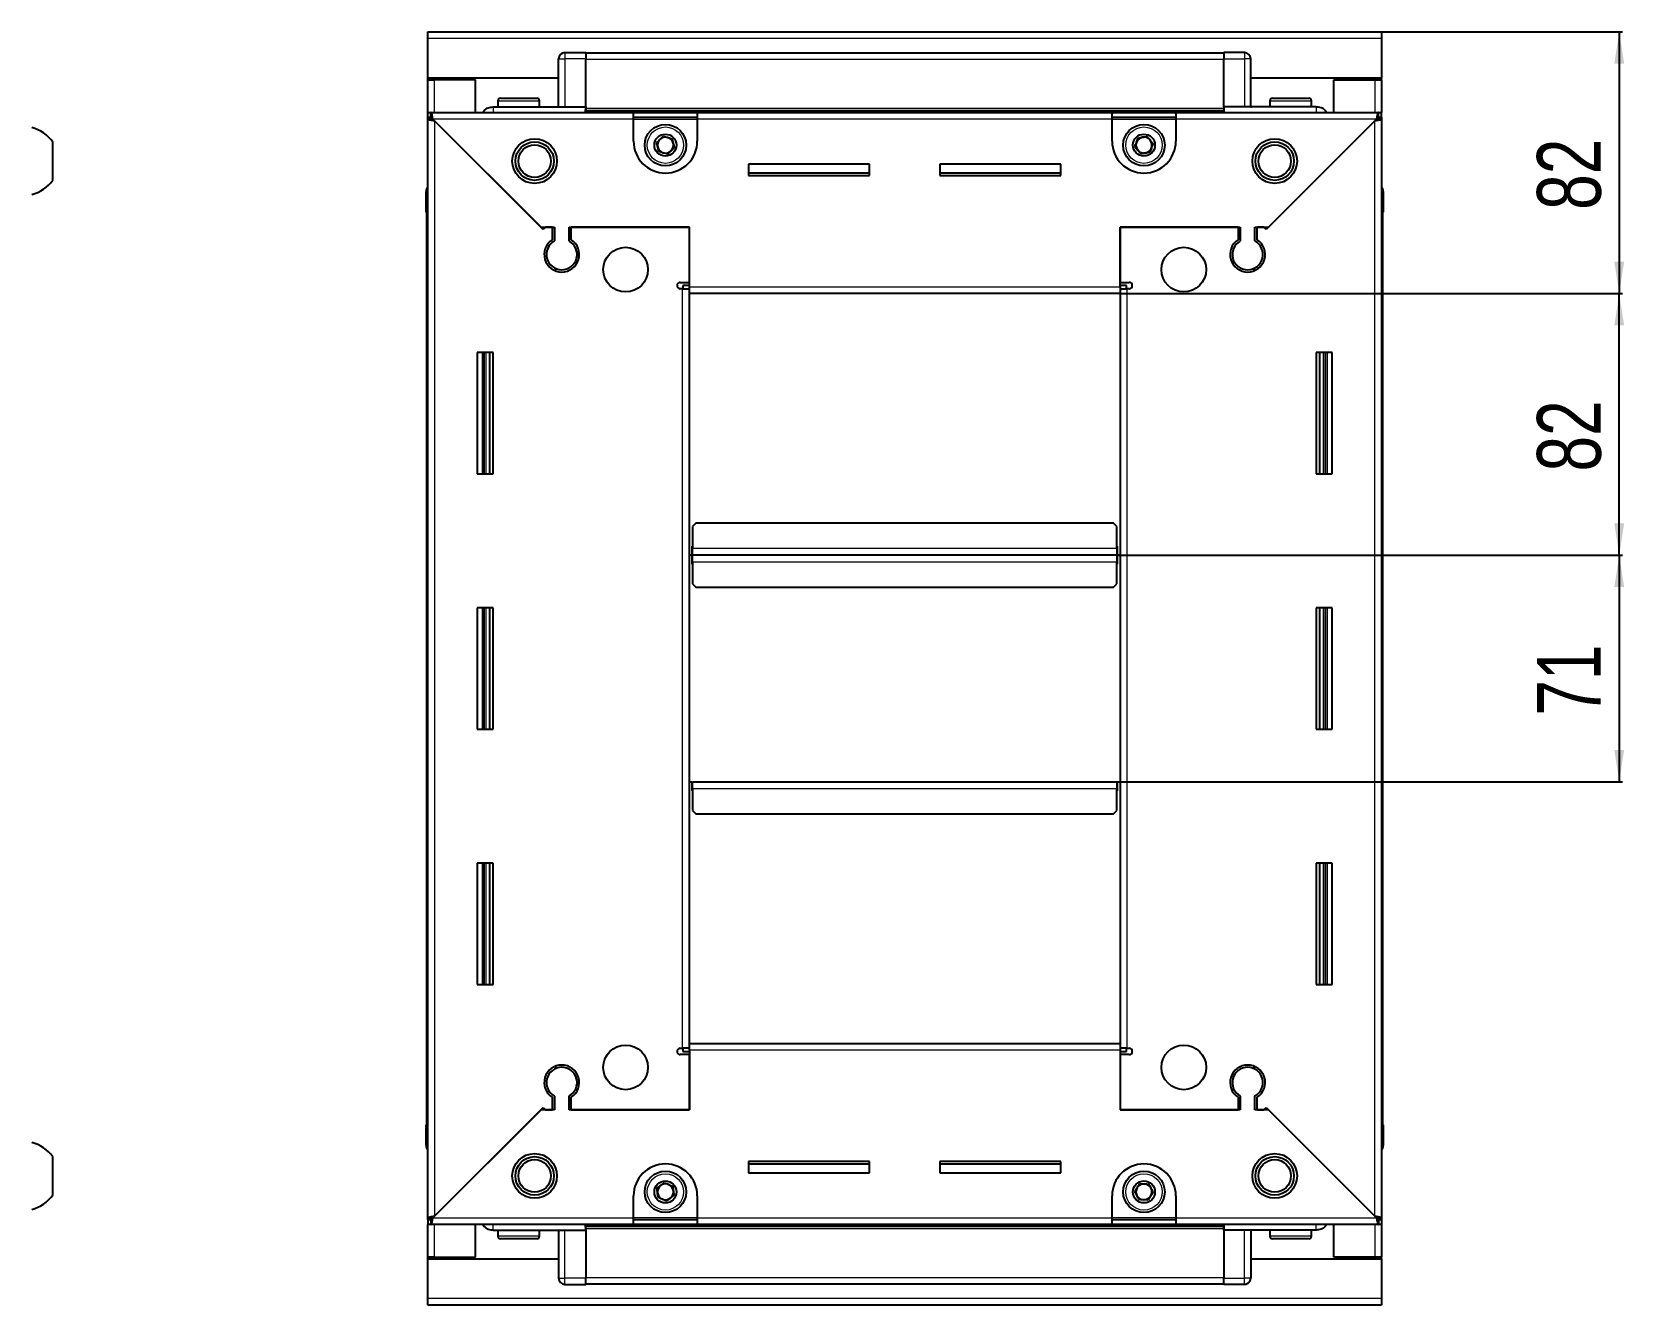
# Model space of a CAD drawing. Header units: millimetres. Extents: x 1004 to 3228, y -720 to 1234.
# Drawn here: x 2728.7 to 3227.9, y 670.2 to 1069.2 of the extents above; entities that cross this region are included whole.
import ezdxf

# ---------------------------------------------------------------- set-up
doc = ezdxf.new("R2010")
doc.units = ezdxf.units.MM
doc.layers.add('FORMAT', color=7, linetype='Continuous')
doc.styles.add('SLDTEXTSTYLE0', font='TXT', dxfattribs={"width": 0.75})
doc.dimstyles.new('SLDDIMSTYLE0', dxfattribs={"dimtxt": 20, "dimasz": 10, "dimexe": 0, "dimexo": 0.0625, "dimgap": 5, "dimtad": 2, "dimdec": 1, "dimrnd": 1e-09, "dimzin": 12, "dimdsep": 46, "dimtxsty": 'SLDTEXTSTYLE0', "dimsah": 1, "dimcen": 0.09, "dimadec": 0, "dimazin": 3, "dimtfac": 1, "dimtofl": 0, "dimtmove": 0, "dimatfit": 3, "dimfxl": 0, "dimfrac": 2, "dimtolj": 1, "dimtzin": 12, "dimarcsym": 0})

# ---------------------------------------------------------------- blocks, each defined once
blk = doc.blocks.new('_D_5')
at = {"layer": 'FORMAT'}
for p, q in [((3151.87, 1069.18), (3227.36, 1069.18)), ((3226.36, 1069.18), (3226.36, 987.18)), ((3069.87, 987.18), (3227.36, 987.18))]:
    blk.add_line(p, q, dxfattribs=at)
for points in [[(3226.36, 1069.18), (3224.82, 1059.18), (3227.9, 1059.18)], [(3226.36, 987.18), (3227.9, 997.18), (3224.82, 997.18)]]:
    blk.add_solid(points, dxfattribs=at)
at = {"layer": 'FORMAT', "insert": (3200.58, 1013.41), "char_height": 20, "attachment_point": 1, "rotation": 90, "style": 'SLDTEXTSTYLE0'}
blk.add_mtext('82', dxfattribs=at)
blk = doc.blocks.new('_D_6')
at = {"layer": 'FORMAT'}
for p, q in [((3069.87, 987.18), (3227.36, 987.18)), ((3226.36, 905.18), (3226.36, 987.18)), ((3068.87, 905.18), (3227.36, 905.18))]:
    blk.add_line(p, q, dxfattribs=at)
for points in [[(3226.36, 987.18), (3224.82, 977.18), (3227.9, 977.18)], [(3226.36, 905.18), (3227.9, 915.18), (3224.82, 915.18)]]:
    blk.add_solid(points, dxfattribs=at)
at = {"layer": 'FORMAT', "insert": (3200.58, 931.41), "char_height": 20, "attachment_point": 1, "rotation": 90, "style": 'SLDTEXTSTYLE0'}
blk.add_mtext('82', dxfattribs=at)
blk = doc.blocks.new('_D_7')
at = {"layer": 'FORMAT'}
for p, q in [((3068.87, 905.18), (3227.36, 905.18)), ((3226.36, 905.18), (3226.36, 834.18)), ((3068.87, 834.18), (3227.36, 834.18))]:
    blk.add_line(p, q, dxfattribs=at)
for points in [[(3226.36, 905.18), (3224.82, 895.18), (3227.9, 895.18)], [(3226.36, 834.18), (3227.9, 844.18), (3224.82, 844.18)]]:
    blk.add_solid(points, dxfattribs=at)
at = {"layer": 'FORMAT', "insert": (3200.58, 854.91), "char_height": 20, "attachment_point": 1, "rotation": 90, "style": 'SLDTEXTSTYLE0'}
blk.add_mtext('71', dxfattribs=at)

msp = doc.modelspace()

# ---------------------------------------------------------------- linework, layer by layer
at = {"color": 7, "linetype": 'Continuous', "lineweight": 25}
for p, q in [((2852.86, 1069.18), (3151.86, 1069.18)), ((2852.86, 1067.08), (2852.86, 1069.18)), ((3151.86, 1069.18), (3151.86, 1067.08)), ((2852.86, 1054.68), (2852.86, 1067.08)), ((3151.86, 1067.08), (3151.86, 1054.68)), ((2893.86, 1045.68), (2893.86, 1060.68)), ((2894.54, 1062.18), (2894.54, 1062.18)), ((2895.86, 1062.68), (2902.36, 1062.68)), ((2895.86, 1062.68), (2902.36, 1062.68)), ((2902.36, 1062.68), (2902.36, 1062.68)), ((2902.36, 1062.68), (2902.36, 1062.68)), ((2902.36, 1062.68), (2902.36, 1060.68)), ((3102.36, 1062.53), (2902.36, 1062.53)), ((2902.36, 1045.68), (2902.36, 1060.68)), ((3102.36, 1062.68), (3102.36, 1062.68)), ((3108.86, 1062.68), (3102.36, 1062.68)), ((3108.86, 1062.68), (3102.36, 1062.68)), ((3102.36, 1062.68), (3102.36, 1060.68)), ((3102.36, 1045.68), (3102.36, 1060.68)), ((3110.86, 1060.68), (3110.86, 1060.68)), ((3110.86, 1045.68), (3110.86, 1060.68)), ((2893.86, 1054.68), (2852.86, 1054.68)), ((2852.86, 1054.18), (2852.86, 1054.68)), ((2852.86, 1043.93), (2852.86, 1054.18)), ((2852.86, 1054.18), (2854.96, 1054.18)), ((2854.36, 1054.18), (2854.36, 1054.68)), ((2867.86, 1054.18), (2854.96, 1054.18)), ((2867.86, 1043.93), (2867.86, 1054.18)), ((3151.86, 1054.68), (3110.86, 1054.68)), ((3136.86, 1054.18), (3149.76, 1054.18)), ((3136.86, 1043.93), (3136.86, 1054.18)), ((3149.76, 1054.18), (3151.86, 1054.18)), ((3150.36, 1054.18), (3150.36, 1054.68)), ((3151.86, 1054.18), (3151.86, 1054.68)), ((3151.86, 1054.18), (3151.86, 1043.93)), ((2875.66, 1048.38), (2887.06, 1048.38)), ((3117.66, 1048.38), (3129.06, 1048.38)), ((2852.86, 1042.43), (2852.86, 1043.93)), ((2852.86, 1043.93), (2853.86, 1043.93)), ((2853.86, 1042.43), (2853.86, 1043.93)), ((2853.86, 1043.93), (2917.36, 1043.93)), ((2873.36, 1045.68), (2902.36, 1045.68)), ((2874.86, 1047.58), (2874.86, 1045.68)), ((2887.86, 1045.68), (2887.86, 1047.58)), ((2902.29, 1043.93), (2902.36, 1045.65)), ((2902.36, 1045.68), (2902.36, 1045.18)), ((2902.36, 1044.53), (3102.36, 1044.53)), ((2917.36, 1041.83), (2917.36, 1043.93)), ((2917.36, 1043.93), (2937.36, 1043.93)), ((2937.36, 1043.93), (2937.36, 1041.83)), ((2937.36, 1043.93), (3067.36, 1043.93)), ((3067.36, 1041.83), (3067.36, 1043.93)), ((3067.36, 1043.93), (3087.36, 1043.93)), ((3087.36, 1043.93), (3150.86, 1043.93)), ((3087.36, 1043.93), (3087.36, 1041.83)), ((3102.36, 1045.68), (3102.36, 1045.18)), ((3131.36, 1045.68), (3102.36, 1045.68)), ((3102.36, 1045.65), (3102.44, 1043.93)), ((3103.86, 1045.62), (3103.86, 1045.68)), ((3116.86, 1047.58), (3116.86, 1045.68)), ((3129.86, 1045.68), (3129.86, 1047.58)), ((3150.86, 1042.43), (3150.86, 1043.93)), ((3150.86, 1043.93), (3151.86, 1043.93)), ((3151.86, 1042.43), (3151.86, 1043.93)), ((2852.86, 1041.93), (2852.86, 1042.43)), ((2852.86, 1042.43), (2853.86, 1042.43)), ((2852.86, 697.43), (2852.86, 1041.93)), ((2854.36, 1041.93), (2852.86, 1041.93)), ((2854.46, 1041.83), (2888.36, 1007.93)), ((2889.06, 1007.23), (2854.96, 1041.33)), ((2917.36, 1042.43), (2937.36, 1042.43)), ((2917.36, 1034.93), (2917.36, 1041.83)), ((2937.36, 1041.83), (2937.36, 1034.93)), ((3067.36, 1042.43), (3087.36, 1042.43)), ((3067.36, 1034.93), (3067.36, 1041.83)), ((3087.36, 1041.83), (3087.36, 1034.93)), ((3149.76, 1041.33), (3115.66, 1007.23)), ((3116.36, 1007.93), (3150.26, 1041.83)), ((3150.36, 1041.93), (3151.86, 1041.93)), ((3150.86, 1042.43), (3151.86, 1042.43)), ((3151.86, 1042.43), (3151.86, 1041.93)), ((3151.86, 1041.93), (3151.86, 697.43)), ((2735.34, 1022.68), (2735.34, 1034.68)), ((2991.36, 1027.68), (2953.36, 1027.68)), ((2953.36, 1027.68), (2953.36, 1024.18)), ((2991.36, 1024.93), (2953.36, 1024.93)), ((2953.36, 1024.18), (2991.36, 1024.18)), ((2991.36, 1024.18), (2991.36, 1027.68)), ((3051.36, 1027.68), (3013.36, 1027.68)), ((3013.36, 1027.68), (3013.36, 1024.18)), ((3051.36, 1024.93), (3013.36, 1024.93)), ((3013.36, 1024.18), (3051.36, 1024.18)), ((3051.36, 1024.18), (3051.36, 1027.68)), ((2852.36, 1019.18), (2852.36, 1012.68)), ((2852.36, 1012.68), (2852.36, 1019.18)), ((3151.86, 1020.51), (3151.86, 1020.51)), ((3152.36, 1019.18), (3152.36, 1012.68)), ((3152.36, 1012.68), (3152.36, 1019.18)), ((2852.36, 1012.68), (2852.36, 1012.68)), ((2852.86, 1012.68), (2852.36, 1012.68)), ((2852.51, 1012.68), (2852.51, 726.68)), ((3151.86, 1012.68), (3152.36, 1012.68)), ((3152.21, 726.68), (3152.21, 1012.68)), ((3152.36, 1012.68), (3152.36, 1012.68)), ((3152.36, 1012.68), (3152.36, 1012.68)), ((2888.36, 1007.93), (2892.56, 1007.93)), ((2889.76, 1007.93), (2889.06, 1007.23)), ((2891.86, 1007.93), (2889.76, 1007.93)), ((2891.86, 1007.93), (2891.86, 1004.04)), ((2892.56, 1007.93), (2892.56, 1003.65)), ((2897.16, 1007.93), (2934.86, 1007.93)), ((2897.16, 1003.65), (2897.16, 1007.93)), ((2897.86, 1004.04), (2897.86, 1007.93)), ((2934.86, 1007.93), (2897.86, 1007.93)), ((2934.86, 990.68), (2934.86, 1007.93)), ((2934.86, 989.28), (2934.86, 1007.93)), ((3069.86, 1007.93), (3069.86, 990.68)), ((3106.86, 1007.93), (3069.86, 1007.93)), ((3069.86, 1007.93), (3107.56, 1007.93)), ((3069.86, 989.28), (3069.86, 1007.93)), ((3106.86, 1007.93), (3106.86, 1004.04)), ((3107.56, 1007.93), (3107.56, 1003.65)), ((3112.16, 1007.93), (3116.36, 1007.93)), ((3112.16, 1003.65), (3112.16, 1007.93)), ((3114.96, 1007.93), (3112.86, 1007.93)), ((3112.86, 1004.04), (3112.86, 1007.93)), ((3115.66, 1007.23), (3114.96, 1007.93)), ((2892.86, 995.07), (2892.86, 994.31)), ((3111.86, 995.07), (3111.86, 994.31)), ((2932.01, 990.68), (2934.86, 990.68)), ((2932.76, 988.68), (2932.01, 988.68)), ((2932.76, 988.68), (2934.86, 988.68)), ((2934.86, 989.68), (2932.86, 989.68)), ((2932.86, 989.68), (2932.86, 988.68)), ((2934.86, 987.18), (2934.86, 989.28)), ((3069.86, 990.68), (3072.71, 990.68)), ((3071.86, 989.68), (3069.86, 989.68)), ((3069.86, 989.28), (3069.86, 987.18)), ((3069.86, 988.68), (3071.96, 988.68)), ((3071.86, 988.68), (3071.86, 989.68)), ((3072.71, 988.68), (3071.96, 988.68)), ((2934.86, 752.18), (2934.86, 987.18)), ((3069.86, 987.18), (2934.86, 987.18)), ((3069.86, 987.18), (3069.86, 752.18)), ((2873.36, 968.68), (2868.36, 968.68)), ((2868.36, 968.68), (2868.36, 930.68)), ((2870.51, 930.68), (2870.51, 968.68)), ((2872.3, 930.68), (2872.3, 968.68)), ((2872.34, 930.68), (2872.34, 968.68)), ((2873.36, 930.68), (2873.36, 968.68)), ((3131.36, 968.68), (3131.36, 930.68)), ((3136.36, 968.68), (3131.36, 968.68)), ((3132.38, 968.68), (3132.38, 930.68)), ((3132.42, 968.68), (3132.42, 930.68)), ((3134.21, 968.68), (3134.21, 930.68)), ((3136.36, 930.68), (3136.36, 968.68)), ((2868.36, 930.68), (2873.36, 930.68)), ((3131.36, 930.68), (3136.36, 930.68)), ((2936.86, 915.18), (2935.86, 914.18)), ((2935.86, 914.18), (2935.86, 907.28)), ((3067.86, 915.18), (2936.86, 915.18)), ((3068.86, 914.18), (3067.86, 915.18)), ((3068.86, 907.28), (3068.86, 914.18)), ((2935.61, 905.18), (2934.86, 905.18)), ((2935.86, 908.03), (2935.61, 908.03)), ((2935.61, 908.03), (2935.61, 905.18)), ((2935.61, 905.18), (2935.61, 902.33)), ((2935.86, 905.18), (2935.86, 907.28)), ((2935.86, 903.08), (2935.86, 905.18)), ((3068.86, 905.18), (2935.86, 905.18)), ((3069.11, 908.03), (3068.86, 908.03)), ((3068.86, 907.28), (3068.86, 905.18)), ((3068.86, 905.18), (3068.86, 903.08)), ((3069.11, 905.18), (3069.11, 908.03)), ((3069.11, 902.33), (3069.11, 905.18)), ((3069.86, 905.18), (3069.11, 905.18)), ((2935.61, 902.33), (2935.86, 902.33)), ((2935.86, 903.08), (2935.86, 896.18)), ((3068.86, 896.18), (3068.86, 903.08)), ((3068.86, 902.33), (3069.11, 902.33)), ((2935.86, 896.18), (2936.86, 895.18)), ((2936.86, 895.18), (3067.86, 895.18)), ((3067.86, 895.18), (3068.86, 896.18)), ((2873.36, 888.68), (2868.36, 888.68)), ((2868.36, 888.68), (2868.36, 850.68)), ((2870.51, 850.68), (2870.51, 888.68)), ((2872.3, 850.68), (2872.3, 888.68)), ((2872.34, 850.68), (2872.34, 888.68)), ((2873.36, 850.68), (2873.36, 888.68)), ((3131.36, 888.68), (3131.36, 850.68)), ((3136.36, 888.68), (3131.36, 888.68)), ((3132.38, 888.68), (3132.38, 850.68)), ((3132.42, 888.68), (3132.42, 850.68)), ((3134.21, 888.68), (3134.21, 850.68)), ((3136.36, 850.68), (3136.36, 888.68)), ((2868.36, 850.68), (2873.36, 850.68)), ((3131.36, 850.68), (3136.36, 850.68)), ((2934.86, 834.18), (2935.61, 834.18)), ((2935.61, 834.18), (2935.61, 831.33)), ((2935.86, 834.18), (3068.86, 834.18)), ((2935.86, 832.08), (2935.86, 834.18)), ((3068.86, 834.18), (3068.86, 832.08)), ((3069.11, 831.33), (3069.11, 834.18)), ((3069.11, 834.18), (3069.86, 834.18)), ((2935.61, 831.33), (2935.86, 831.33)), ((2935.86, 832.08), (2935.86, 825.18)), ((3068.86, 825.18), (3068.86, 832.08)), ((3068.86, 831.33), (3069.11, 831.33)), ((2935.86, 825.18), (2936.86, 824.18)), ((2936.86, 824.18), (3067.86, 824.18)), ((3067.86, 824.18), (3068.86, 825.18)), ((2873.36, 808.68), (2868.36, 808.68)), ((2868.36, 808.68), (2868.36, 770.68)), ((2870.51, 770.68), (2870.51, 808.68)), ((2872.3, 770.68), (2872.3, 808.68)), ((2872.34, 770.68), (2872.34, 808.68)), ((2873.36, 770.68), (2873.36, 808.68)), ((3131.36, 808.68), (3131.36, 770.68)), ((3136.36, 808.68), (3131.36, 808.68)), ((3132.38, 808.68), (3132.38, 770.68)), ((3132.42, 808.68), (3132.42, 770.68)), ((3134.21, 808.68), (3134.21, 770.68)), ((3136.36, 770.68), (3136.36, 808.68)), ((2868.36, 770.68), (2873.36, 770.68)), ((3131.36, 770.68), (3136.36, 770.68)), ((2932.01, 750.68), (2932.76, 750.68)), ((2934.86, 750.68), (2932.76, 750.68)), ((2932.86, 750.68), (2932.86, 749.68)), ((2932.86, 749.68), (2934.86, 749.68)), ((2934.86, 750.08), (2934.86, 752.18)), ((2934.86, 752.18), (3069.86, 752.18)), ((2934.86, 750.08), (2934.86, 731.43)), ((3069.86, 752.18), (3069.86, 750.08)), ((3071.96, 750.68), (3069.86, 750.68)), ((3069.86, 750.08), (3069.86, 731.43)), ((3069.86, 749.68), (3071.86, 749.68)), ((3071.86, 749.68), (3071.86, 750.68)), ((3071.96, 750.68), (3072.71, 750.68)), ((2892.86, 745.06), (2892.86, 744.3)), ((2934.86, 748.68), (2932.01, 748.68)), ((2934.86, 731.43), (2934.86, 748.68)), ((3069.86, 748.68), (3069.86, 731.43)), ((3072.71, 748.68), (3069.86, 748.68)), ((3111.86, 745.06), (3111.86, 744.3)), ((2891.86, 735.32), (2891.86, 731.43)), ((2892.56, 735.72), (2892.56, 731.43)), ((2897.16, 731.43), (2897.16, 735.72)), ((2897.86, 731.43), (2897.86, 735.32)), ((3106.86, 735.32), (3106.86, 731.43)), ((3107.56, 735.72), (3107.56, 731.43)), ((3112.16, 731.43), (3112.16, 735.72)), ((3112.86, 731.43), (3112.86, 735.32)), ((2888.36, 731.43), (2854.46, 697.53)), ((2854.96, 698.03), (2889.06, 732.13)), ((2892.56, 731.43), (2888.36, 731.43)), ((2889.06, 732.13), (2889.76, 731.43)), ((2889.76, 731.43), (2891.86, 731.43)), ((2934.86, 731.43), (2897.16, 731.43)), ((2897.86, 731.43), (2934.86, 731.43)), ((3069.86, 731.43), (3106.86, 731.43)), ((3107.56, 731.43), (3069.86, 731.43)), ((3116.36, 731.43), (3112.16, 731.43)), ((3112.86, 731.43), (3114.96, 731.43)), ((3114.96, 731.43), (3115.66, 732.13)), ((3115.66, 732.13), (3149.76, 698.03)), ((3150.26, 697.53), (3116.36, 731.43)), ((2852.36, 726.68), (2852.36, 726.68)), ((2852.36, 720.18), (2852.36, 726.68)), ((2852.36, 726.68), (2852.36, 726.68)), ((2852.36, 726.68), (2852.36, 720.18)), ((2852.86, 726.68), (2852.36, 726.68)), ((3151.86, 726.68), (3152.36, 726.68)), ((3152.36, 726.68), (3152.36, 726.68)), ((3152.36, 720.18), (3152.36, 726.68)), ((3152.36, 726.68), (3152.36, 720.18)), ((2852.86, 718.86), (2852.86, 718.86)), ((2735.34, 704.68), (2735.34, 716.68)), ((2991.36, 715.18), (2953.36, 715.18)), ((2953.36, 715.18), (2953.36, 711.68)), ((2953.36, 714.43), (2991.36, 714.43)), ((2991.36, 711.68), (2991.36, 715.18)), ((3051.36, 715.18), (3013.36, 715.18)), ((3013.36, 715.18), (3013.36, 711.68)), ((3013.36, 714.43), (3051.36, 714.43)), ((3051.36, 711.68), (3051.36, 715.18)), ((2953.36, 711.68), (2991.36, 711.68)), ((3013.36, 711.68), (3051.36, 711.68)), ((2917.36, 697.53), (2917.36, 704.43)), ((2937.36, 704.43), (2937.36, 697.53)), ((3067.36, 697.53), (3067.36, 704.43)), ((3087.36, 704.43), (3087.36, 697.53)), ((2852.86, 696.93), (2852.86, 697.43)), ((2854.36, 697.43), (2852.86, 697.43)), ((2852.86, 696.93), (2852.86, 695.43)), ((2853.86, 696.93), (2852.86, 696.93)), ((2852.86, 685.18), (2852.86, 695.43)), ((2853.86, 695.43), (2852.86, 695.43)), ((2853.86, 696.93), (2853.86, 695.43)), ((2917.36, 695.43), (2853.86, 695.43)), ((2867.86, 685.18), (2867.86, 695.43)), ((2902.36, 693.72), (2902.29, 695.43)), ((3102.36, 694.83), (2902.36, 694.83)), ((2902.36, 693.68), (2902.36, 694.18)), ((2917.36, 695.43), (2917.36, 697.53)), ((2937.36, 696.93), (2917.36, 696.93)), ((2937.36, 695.43), (2917.36, 695.43)), ((2937.36, 697.53), (2937.36, 695.43)), ((3067.36, 695.43), (2937.36, 695.43)), ((3067.36, 695.43), (3067.36, 697.53)), ((3087.36, 696.93), (3067.36, 696.93)), ((3087.36, 695.43), (3067.36, 695.43)), ((3087.36, 697.53), (3087.36, 695.43)), ((3150.86, 695.43), (3087.36, 695.43)), ((3102.44, 695.43), (3102.36, 693.72)), ((3102.36, 693.68), (3102.36, 694.18)), ((3136.86, 685.18), (3136.86, 695.43)), ((3150.36, 697.43), (3151.86, 697.43)), ((3150.86, 696.93), (3150.86, 695.43)), ((3151.86, 696.93), (3150.86, 696.93)), ((3151.86, 695.43), (3150.86, 695.43)), ((3151.86, 697.43), (3151.86, 696.93)), ((3151.86, 696.93), (3151.86, 695.43)), ((3151.86, 695.43), (3151.86, 685.18)), ((2873.36, 693.68), (2902.36, 693.68)), ((2874.86, 693.68), (2874.86, 691.78)), ((2879.43, 690.98), (2875.66, 690.98)), ((2887.06, 690.98), (2879.43, 690.98)), ((2887.86, 691.78), (2887.86, 693.68)), ((2893.86, 693.68), (2893.86, 678.68)), ((2900.86, 693.75), (2900.86, 693.68)), ((2902.36, 693.68), (2902.36, 678.68)), ((3131.36, 693.68), (3102.36, 693.68)), ((3102.36, 693.68), (3102.36, 678.68)), ((3110.86, 693.68), (3110.86, 678.68)), ((3116.86, 693.68), (3116.86, 691.78)), ((3124.65, 690.98), (3117.66, 690.98)), ((3129.06, 690.98), (3124.65, 690.98)), ((3129.86, 691.78), (3129.86, 693.68)), ((2854.96, 685.18), (2852.86, 685.18)), ((2852.86, 684.68), (2852.86, 685.18)), ((2852.86, 672.28), (2852.86, 684.68)), ((2852.86, 684.68), (2893.86, 684.68)), ((2854.36, 684.68), (2854.36, 685.18)), ((2854.96, 685.18), (2867.86, 685.18)), ((3110.86, 684.68), (3151.86, 684.68)), ((3149.76, 685.18), (3136.86, 685.18)), ((3151.86, 685.18), (3149.76, 685.18)), ((3150.36, 684.68), (3150.36, 685.18)), ((3151.86, 684.68), (3151.86, 685.18)), ((3151.86, 684.68), (3151.86, 672.28)), ((2893.86, 678.68), (2893.86, 678.68)), ((2895.86, 676.68), (2902.36, 676.68)), ((2895.86, 676.68), (2902.36, 676.68)), ((2902.36, 676.68), (2902.36, 678.68)), ((2902.36, 676.83), (3102.36, 676.83)), ((2902.36, 676.68), (2902.36, 676.68)), ((3102.36, 676.68), (3102.36, 678.68)), ((3108.86, 676.68), (3102.36, 676.68)), ((3102.36, 676.68), (3102.36, 676.68)), ((3102.36, 676.68), (3102.36, 676.68)), ((3108.86, 676.68), (3102.36, 676.68)), ((3110.18, 677.18), (3110.18, 677.18)), ((2852.86, 670.18), (2852.86, 672.28)), ((3151.86, 670.18), (2852.86, 670.18)), ((3151.86, 672.28), (3151.86, 670.18))]:
    msp.add_line(p, q, dxfattribs=at)
at = {"color": 8, "linetype": 'Continuous', "lineweight": 18}
for p, q in [((3151.86, 1067.08), (2852.86, 1067.08)), ((2893.86, 1060.68), (2895.86, 1060.68)), ((2895.86, 1062.68), (2895.86, 1060.68)), ((2895.86, 1060.68), (2895.86, 1045.68)), ((2902.36, 1060.68), (2895.86, 1060.68)), ((3102.36, 1060.53), (2902.36, 1060.53)), ((3102.36, 1060.68), (3108.86, 1060.68)), ((3108.86, 1062.68), (3108.86, 1060.68)), ((3110.86, 1060.68), (3108.86, 1060.68)), ((3108.86, 1060.68), (3108.86, 1045.68)), ((2854.96, 1054.18), (2854.96, 1054.68)), ((2854.96, 1043.93), (2854.96, 1054.18)), ((3149.76, 1054.68), (3149.76, 1054.18)), ((3149.76, 1054.18), (3149.76, 1043.93)), ((2874.86, 1047.58), (2887.86, 1047.58)), ((3102.36, 1045.18), (2902.36, 1045.18)), ((3102.36, 1043.95), (2902.36, 1043.95)), ((3116.86, 1047.58), (3129.86, 1047.58)), ((2917.36, 1041.83), (2854.46, 1041.83)), ((2854.96, 1041.33), (2854.96, 698.03)), ((2917.36, 1041.83), (2937.36, 1041.83)), ((3067.36, 1041.83), (2937.36, 1041.83)), ((3067.36, 1041.83), (3087.36, 1041.83)), ((3150.26, 1041.83), (3087.36, 1041.83)), ((3149.76, 698.03), (3149.76, 1041.33)), ((2852.86, 1019.18), (2852.36, 1019.18)), ((3151.86, 1019.18), (3152.36, 1019.18)), ((2932.76, 750.68), (2932.76, 988.68)), ((2934.86, 989.28), (3069.86, 989.28)), ((3071.96, 988.68), (3071.96, 750.68)), ((2869.86, 968.68), (2869.86, 930.68)), ((2871.1, 968.68), (2871.1, 930.68)), ((3133.62, 930.68), (3133.62, 968.68)), ((3134.86, 930.68), (3134.86, 968.68)), ((3068.86, 907.28), (2935.86, 907.28)), ((2935.86, 903.08), (3068.86, 903.08)), ((2869.86, 888.68), (2869.86, 850.68)), ((2871.1, 888.68), (2871.1, 850.68)), ((3133.62, 850.68), (3133.62, 888.68)), ((3134.86, 850.68), (3134.86, 888.68)), ((2935.86, 832.08), (3068.86, 832.08)), ((2869.86, 808.68), (2869.86, 770.68)), ((2871.1, 808.68), (2871.1, 770.68)), ((3133.62, 770.68), (3133.62, 808.68)), ((3134.86, 770.68), (3134.86, 808.68)), ((3069.86, 750.08), (2934.86, 750.08)), ((2852.86, 720.18), (2852.36, 720.18)), ((3151.86, 720.18), (3152.36, 720.18)), ((2854.46, 697.53), (2917.36, 697.53)), ((2854.96, 685.18), (2854.96, 695.43)), ((2902.36, 695.42), (3102.36, 695.42)), ((2902.36, 694.18), (3102.36, 694.18)), ((2937.36, 697.53), (2917.36, 697.53)), ((2937.36, 697.53), (3067.36, 697.53)), ((3087.36, 697.53), (3067.36, 697.53)), ((3087.36, 697.53), (3150.26, 697.53)), ((3149.76, 695.43), (3149.76, 685.18)), ((2879.16, 691.78), (2874.86, 691.78)), ((2887.86, 691.78), (2879.16, 691.78)), ((2895.86, 678.68), (2895.86, 693.68)), ((3108.86, 678.68), (3108.86, 693.68)), ((3124.83, 691.78), (3116.86, 691.78)), ((3129.86, 691.78), (3124.83, 691.78)), ((2854.96, 684.68), (2854.96, 685.18)), ((3149.76, 685.18), (3149.76, 684.68)), ((2893.86, 678.68), (2895.86, 678.68)), ((2895.86, 676.68), (2895.86, 678.68)), ((2902.36, 678.68), (2895.86, 678.68)), ((2902.36, 678.83), (3102.36, 678.83)), ((3102.36, 678.68), (3108.86, 678.68)), ((3110.86, 678.68), (3108.86, 678.68)), ((3108.86, 676.68), (3108.86, 678.68)), ((3151.86, 672.28), (2852.86, 672.28))]:
    msp.add_line(p, q, dxfattribs=at)
at = {"color": 7, "linetype": 'Continuous', "lineweight": 25}
for centre, radius in [((2927.36, 1033.68), 6.5), ((3077.36, 1033.68), 6.5), ((2886.36, 1028.68), 7), ((2886.36, 1028.68), 6.03), ((2886.36, 1028.68), 5.1), ((2927.36, 1033.68), 3.46), ((3077.36, 1033.68), 3.46), ((3118.36, 1028.68), 7), ((3118.36, 1028.68), 6.03), ((3118.36, 1028.68), 5.1), ((2914.86, 994.68), 7), ((3089.86, 994.68), 7), ((2914.86, 744.68), 7), ((3089.86, 744.68), 7), ((2886.36, 710.68), 7), ((2886.36, 710.68), 6.03), ((2886.36, 710.68), 5.1), ((3118.36, 710.68), 7), ((3118.36, 710.68), 6.03), ((3118.36, 710.68), 5.1), ((2927.36, 705.68), 6.5), ((2927.36, 705.68), 3.46), ((3077.36, 705.68), 6.5), ((3077.36, 705.68), 3.46)]:
    msp.add_circle(centre, radius, dxfattribs=at)
at = {"color": 8, "linetype": 'Continuous', "lineweight": 18}
for centre in [(2927.36, 1033.68), (3077.36, 1033.68), (2927.36, 705.68), (3077.36, 705.68)]:
    msp.add_circle(centre, 5.7, dxfattribs=at)
at = {"color": 7, "linetype": 'Continuous', "lineweight": 25}
for centre, radius, start, end in [((2895.86, 1060.68), 2, 90, 180), ((2895.86, 1060.68), 2, 131.4096, 180), ((2895.86, 1060.68), 2, 90, 131.4096), ((3108.86, 1060.68), 2, 0, 90), ((3108.86, 1060.68), 2, 0, 90), ((2875.66, 1047.58), 0.8, 90, 180), ((2887.06, 1047.58), 0.8, 0, 90), ((3117.66, 1047.58), 0.8, 90, 180), ((3129.06, 1047.58), 0.8, 0, 90), ((2893.66, 1045.88), 0.2, 270, 0), ((3111.06, 1045.88), 0.2, 180, 270), ((2725.72, 1027.66), 11.91, 36.1266, 75.2996), ((2927.36, 1034.93), 10, 180, 270), ((2927.36, 1033.68), 2.5, 134.0156, 194.0156), ((2927.36, 1033.68), 2.5, 74.0156, 134.0156), ((2927.36, 1034.93), 10, 270, 0), ((2927.36, 1033.68), 2.5, 14.0156, 74.0156), ((2927.36, 1033.68), 2.5, 314.0156, 14.0156), ((3077.36, 1034.93), 10, 180, 270), ((3077.36, 1033.68), 2.5, 160.1116, 220.1116), ((3077.36, 1033.68), 2.5, 100.1116, 160.1116), ((3077.36, 1033.68), 2.5, 40.1116, 100.1116), ((3077.36, 1034.93), 10, 270, 0), ((3077.36, 1033.68), 2.5, 340.1116, 40.1116), ((2927.36, 1033.68), 2.5, 194.0156, 254.0156), ((2927.36, 1033.68), 2.5, 254.0156, 314.0156), ((3077.36, 1033.68), 2.5, 220.1116, 280.1116), ((3077.36, 1033.68), 2.5, 280.1116, 340.1116), ((2725.72, 1029.71), 11.91, 284.7004, 323.8734), ((2854.36, 1019.18), 2, 138.5904, 180), ((3150.36, 1019.18), 2, 33.7845, 41.4096), ((3150.36, 1019.18), 2, 0, 41.4096), ((3150.36, 1019.18), 2, 0, 19.5667), ((2894.86, 999.43), 5.5, 123.0557, 56.9443), ((2894.86, 999.43), 4.8, 118.631, 61.369), ((3109.86, 999.43), 5.5, 123.0557, 56.9443), ((3109.86, 999.43), 4.8, 118.631, 61.369), ((2932.01, 989.68), 1, 90, 270), ((3072.71, 989.68), 1, 270, 90), ((2932.01, 749.68), 1, 90, 270), ((3072.71, 749.68), 1, 270, 90), ((2894.86, 739.93), 5.5, 303.0557, 236.9443), ((2894.86, 739.93), 4.8, 298.631, 241.369), ((3109.86, 739.93), 5.5, 303.0557, 236.9443), ((3109.86, 739.93), 4.8, 298.631, 241.369), ((2725.72, 709.66), 11.91, 36.1266, 75.2996), ((2854.36, 720.18), 2, 180, 221.3942), ((3150.36, 720.18), 2, 318.5749, 360), ((3150.36, 720.18), 2, 318.5904, 0), ((2927.36, 704.43), 10, 90, 180), ((2927.36, 704.43), 10, 0, 90), ((3077.36, 704.43), 10, 90, 180), ((3077.36, 704.43), 10, 0, 90), ((2725.72, 711.71), 11.91, 284.7004, 323.8734), ((2927.36, 705.68), 2.5, 127.474, 187.474), ((2927.36, 705.68), 2.5, 187.474, 247.474), ((2927.36, 705.68), 2.5, 67.474, 127.474), ((2927.36, 705.68), 2.5, 7.474, 67.474), ((2927.36, 705.68), 2.5, 307.474, 7.474), ((3077.36, 705.68), 2.5, 147.0424, 207.0424), ((3077.36, 705.68), 2.5, 207.0424, 267.0424), ((3077.36, 705.68), 2.5, 87.0424, 147.0424), ((3077.36, 705.68), 2.5, 267.0424, 327.0424), ((3077.36, 705.68), 2.5, 27.0424, 87.0424), ((3077.36, 705.68), 2.5, 327.0424, 27.0424), ((2927.36, 705.68), 2.5, 247.474, 307.474), ((2875.66, 691.78), 0.8, 180, 270), ((2887.06, 691.78), 0.8, 270, 360), ((2893.66, 693.48), 0.2, 0, 90), ((3111.06, 693.48), 0.2, 90, 180), ((3117.66, 691.78), 0.8, 180, 270), ((3129.06, 691.78), 0.8, 270, 360), ((2895.86, 678.68), 2, 180, 270), ((2895.86, 678.68), 2, 180, 270), ((3108.86, 678.68), 2, 270, 0), ((3108.86, 678.68), 2, 270, 288.58), ((3108.86, 678.68), 2, 303.942, 311.4096)]:
    msp.add_arc(centre, radius, start, end, dxfattribs=at)
for points, knots in [([(2854.46, 1041.83), (2854.41, 1042.09), (2854.32, 1042.58), (2854.19, 1043.22), (2854.06, 1043.69), (2853.95, 1043.91), (2853.88, 1043.93), (2853.86, 1043.93)], [0, 0, 0, 0, 0.230255, 0.448522, 0.666786, 0.88505, 1, 1, 1, 1]), ([(2870.15, 1043.93), (2870.26, 1044.13), (2870.65, 1044.78), (2871.81, 1045.49), (2872.84, 1045.62), (2873.36, 1045.68)], [0, 0, 0, 0, 0.18225, 0.591125, 1, 1, 1, 1]), ([(2902.36, 1045.68), (2902.36, 1045.65), (2902.36, 1045.57), (2902.36, 1044.95), (2902.36, 1044.39), (2902.36, 1044.02), (2902.36, 1044.01)], [0, 0, 0, 0, 0.330266, 0.660532, 0.990799, 1, 1, 1, 1]), ([(3102.36, 1045.68), (3102.36, 1045.65), (3102.36, 1045.57), (3102.36, 1044.95), (3102.36, 1044.39), (3102.36, 1044.02), (3102.36, 1044.01)], [0, 0, 0, 0, 0.330266, 0.660532, 0.990799, 1, 1, 1, 1]), ([(3134.58, 1043.93), (3134.46, 1044.13), (3134.07, 1044.78), (3132.91, 1045.49), (3131.88, 1045.62), (3131.36, 1045.68)], [0, 0, 0, 0, 0.1822499, 0.5911249, 1, 1, 1, 1]), ([(3150.86, 1043.93), (3150.81, 1043.91), (3150.72, 1043.85), (3150.59, 1043.46), (3150.46, 1042.9), (3150.35, 1042.32), (3150.28, 1041.96), (3150.26, 1041.83)], [0, 0, 0, 0, 0.230255, 0.448522, 0.666786, 0.88505, 1, 1, 1, 1]), ([(2852.86, 1041.93), (2852.89, 1041.89), (2852.94, 1041.8), (2853.33, 1041.66), (2853.89, 1041.53), (2854.47, 1041.42), (2854.83, 1041.36), (2854.96, 1041.33)], [0, 0, 0, 0, 0.230255, 0.448522, 0.666786, 0.88505, 1, 1, 1, 1]), ([(3149.76, 1041.33), (3150.01, 1041.38), (3150.51, 1041.47), (3151.15, 1041.6), (3151.61, 1041.73), (3151.83, 1041.84), (3151.85, 1041.91), (3151.86, 1041.93)], [0, 0, 0, 0, 0.230255, 0.448522, 0.666786, 0.88505, 1, 1, 1, 1]), ([(2924.59, 1034.48), (2924.96, 1034.84), (2925.65, 1035.51), (2926.34, 1036.17), (2926.66, 1036.48)], [0, 0, 0, 0, 0.5346859, 1, 1, 1, 1]), ([(2925.28, 1031.68), (2925.2, 1032.01), (2925, 1032.81), (2924.76, 1033.78), (2924.62, 1034.36), (2924.59, 1034.48)], [0, 0, 0, 0, 0.362901, 0.866875, 1, 1, 1, 1]), ([(2926.66, 1036.48), (2927.16, 1036.34), (2928.08, 1036.08), (2929.01, 1035.81), (2929.44, 1035.69)], [0, 0, 0, 0, 0.5346859, 1, 1, 1, 1]), ([(2929.44, 1035.69), (2929.47, 1035.57), (2929.61, 1034.99), (2929.85, 1034.02), (2930.05, 1033.22), (2930.14, 1032.89)], [0, 0, 0, 0, 0.133125, 0.637099, 1, 1, 1, 1]), ([(3074.52, 1033.18), (3074.56, 1033.29), (3074.76, 1033.86), (3075.1, 1034.79), (3075.38, 1035.57), (3075.5, 1035.89)], [0, 0, 0, 0, 0.133125, 0.637099, 1, 1, 1, 1]), ([(3075.5, 1035.89), (3076.01, 1035.98), (3076.96, 1036.15), (3077.9, 1036.32), (3078.34, 1036.4)], [0, 0, 0, 0, 0.534686, 1, 1, 1, 1]), ([(3078.34, 1036.4), (3078.67, 1036), (3079.3, 1035.27), (3079.91, 1034.53), (3080.2, 1034.19)], [0, 0, 0, 0, 0.534686, 1, 1, 1, 1]), ([(3080.2, 1034.19), (3080.08, 1033.87), (3079.8, 1033.09), (3079.47, 1032.16), (3079.26, 1031.59), (3079.22, 1031.48)], [0, 0, 0, 0, 0.362901, 0.866875, 1, 1, 1, 1]), ([(2928.06, 1030.88), (2927.56, 1031.02), (2926.64, 1031.29), (2925.71, 1031.55), (2925.28, 1031.68)], [0, 0, 0, 0, 0.534686, 1, 1, 1, 1]), ([(2930.14, 1032.89), (2929.76, 1032.53), (2929.07, 1031.86), (2928.38, 1031.19), (2928.06, 1030.88)], [0, 0, 0, 0, 0.5346859, 1, 1, 1, 1]), ([(3076.38, 1030.97), (3076.05, 1031.36), (3075.42, 1032.1), (3074.81, 1032.83), (3074.52, 1033.18)], [0, 0, 0, 0, 0.534686, 1, 1, 1, 1]), ([(3079.22, 1031.48), (3078.71, 1031.38), (3077.76, 1031.22), (3076.82, 1031.05), (3076.38, 1030.97)], [0, 0, 0, 0, 0.534686, 1, 1, 1, 1]), ([(2924.69, 706.79), (2924.79, 706.86), (2925.27, 707.23), (2926.06, 707.83), (2926.71, 708.34), (2926.98, 708.55)], [0, 0, 0, 0, 0.133125, 0.637099, 1, 1, 1, 1]), ([(2925.07, 703.93), (2925, 704.44), (2924.88, 705.39), (2924.75, 706.35), (2924.69, 706.79)], [0, 0, 0, 0, 0.534686, 1, 1, 1, 1]), ([(2927.74, 702.82), (2927.26, 703.02), (2926.37, 703.39), (2925.48, 703.76), (2925.07, 703.93)], [0, 0, 0, 0, 0.534686, 1, 1, 1, 1]), ([(2926.98, 708.55), (2927.46, 708.35), (2928.35, 707.98), (2929.24, 707.61), (2929.65, 707.44)], [0, 0, 0, 0, 0.5346859, 1, 1, 1, 1]), ([(2930.03, 704.58), (2929.75, 704.37), (2929.1, 703.87), (2928.31, 703.26), (2927.84, 702.9), (2927.74, 702.82)], [0, 0, 0, 0, 0.362901, 0.866875, 1, 1, 1, 1]), ([(2929.65, 707.44), (2929.72, 706.93), (2929.84, 705.97), (2929.97, 705.02), (2930.03, 704.58)], [0, 0, 0, 0, 0.534686, 1, 1, 1, 1]), ([(3074.48, 705.83), (3074.76, 706.26), (3075.28, 707.07), (3075.8, 707.88), (3076.05, 708.25)], [0, 0, 0, 0, 0.534686, 1, 1, 1, 1]), ([(3075.79, 703.26), (3075.56, 703.72), (3075.12, 704.58), (3074.68, 705.43), (3074.48, 705.83)], [0, 0, 0, 0, 0.534686, 1, 1, 1, 1]), ([(3076.05, 708.25), (3076.17, 708.25), (3076.77, 708.22), (3077.76, 708.17), (3078.59, 708.12), (3078.93, 708.11)], [0, 0, 0, 0, 0.1331247, 0.6370994, 1, 1, 1, 1]), ([(3080.24, 705.53), (3079.96, 705.1), (3079.44, 704.29), (3078.92, 703.49), (3078.67, 703.11)], [0, 0, 0, 0, 0.534686, 1, 1, 1, 1]), ([(3078.93, 708.11), (3079.17, 707.65), (3079.6, 706.79), (3080.04, 705.93), (3080.24, 705.53)], [0, 0, 0, 0, 0.534686, 1, 1, 1, 1]), ([(3078.67, 703.11), (3078.33, 703.13), (3077.51, 703.17), (3076.51, 703.22), (3075.91, 703.25), (3075.79, 703.26)], [0, 0, 0, 0, 0.362901, 0.866875, 1, 1, 1, 1]), ([(2854.96, 698.03), (2854.71, 697.99), (2854.21, 697.9), (2853.57, 697.76), (2853.11, 697.63), (2852.89, 697.52), (2852.87, 697.46), (2852.86, 697.43)], [0, 0, 0, 0, 0.230255, 0.448522, 0.666786, 0.88505, 1, 1, 1, 1]), ([(2853.86, 695.43), (2853.91, 695.46), (2854, 695.51), (2854.13, 695.9), (2854.26, 696.46), (2854.37, 697.04), (2854.44, 697.41), (2854.46, 697.53)], [0, 0, 0, 0, 0.230255, 0.448522, 0.666786, 0.88505, 1, 1, 1, 1]), ([(2870.15, 695.43), (2870.26, 695.23), (2870.65, 694.58), (2871.81, 693.87), (2872.84, 693.75), (2873.36, 693.68)], [0, 0, 0, 0, 0.18225, 0.591125, 1, 1, 1, 1]), ([(2902.36, 693.68), (2902.36, 693.72), (2902.36, 693.8), (2902.36, 694.42), (2902.36, 694.97), (2902.36, 695.35), (2902.36, 695.36)], [0, 0, 0, 0, 0.330266, 0.660532, 0.990799, 1, 1, 1, 1]), ([(3102.36, 693.68), (3102.36, 693.72), (3102.36, 693.8), (3102.36, 694.42), (3102.36, 694.97), (3102.36, 695.35), (3102.36, 695.36)], [0, 0, 0, 0, 0.330267, 0.660534, 0.990802, 1, 1, 1, 1]), ([(3134.58, 695.43), (3134.46, 695.23), (3134.07, 694.58), (3132.91, 693.87), (3131.88, 693.75), (3131.36, 693.68)], [0, 0, 0, 0, 0.18225, 0.591125, 1, 1, 1, 1]), ([(3151.86, 697.43), (3151.83, 697.48), (3151.78, 697.57), (3151.39, 697.7), (3150.83, 697.83), (3150.25, 697.94), (3149.89, 698.01), (3149.76, 698.03)], [0, 0, 0, 0, 0.230255, 0.448522, 0.666786, 0.88505, 1, 1, 1, 1]), ([(3150.26, 697.53), (3150.31, 697.28), (3150.4, 696.79), (3150.53, 696.14), (3150.66, 695.68), (3150.77, 695.46), (3150.84, 695.44), (3150.86, 695.43)], [0, 0, 0, 0, 0.230255, 0.448522, 0.666786, 0.88505, 1, 1, 1, 1])]:
    msp.add_open_spline(points, degree=3, knots=knots, dxfattribs=at)
at = {"color": 8, "linetype": 'Continuous', "lineweight": 18}
for points, knots in [([(2873.36, 1045.68), (2873.36, 1045.64), (2873.36, 1045.56), (2873.36, 1045.13), (2873.36, 1044.67), (2873.36, 1044.26), (2873.36, 1043.99), (2873.36, 1043.93)], [0, 0, 0, 0, 0.359753, 0.553414, 0.751185, 0.948956, 1, 1, 1, 1]), ([(3131.36, 1045.68), (3131.36, 1045.64), (3131.36, 1045.56), (3131.36, 1045.13), (3131.36, 1044.67), (3131.36, 1044.26), (3131.36, 1043.99), (3131.36, 1043.93)], [0, 0, 0, 0, 0.359753, 0.553414, 0.751185, 0.948956, 1, 1, 1, 1]), ([(2873.36, 693.68), (2873.36, 693.73), (2873.36, 693.8), (2873.36, 694.24), (2873.36, 694.69), (2873.36, 695.11), (2873.36, 695.38), (2873.36, 695.43)], [0, 0, 0, 0, 0.359753, 0.553414, 0.751185, 0.948956, 1, 1, 1, 1]), ([(3131.36, 693.68), (3131.36, 693.73), (3131.36, 693.8), (3131.36, 694.24), (3131.36, 694.69), (3131.36, 695.11), (3131.36, 695.38), (3131.36, 695.43)], [0, 0, 0, 0, 0.3597529, 0.5534142, 0.7511852, 0.9489563, 1, 1, 1, 1])]:
    msp.add_open_spline(points, degree=3, knots=knots, dxfattribs=at)
at = {"color": 7, "linetype": 'Continuous', "lineweight": 25}
for points in [[(2854.46, 1041.83), (2854.41, 1041.91), (2854.31, 1042.07), (2854.16, 1042.27), (2854.01, 1042.41), (2853.91, 1042.42), (2853.86, 1042.43)], [(2854.36, 1041.93), (2854.37, 1041.88), (2854.39, 1041.78), (2854.53, 1041.63), (2854.72, 1041.48), (2854.88, 1041.38), (2854.96, 1041.33)], [(3149.76, 1041.33), (3149.84, 1041.38), (3150, 1041.48), (3150.19, 1041.63), (3150.33, 1041.78), (3150.35, 1041.88), (3150.36, 1041.93)], [(3150.86, 1042.43), (3150.81, 1042.42), (3150.71, 1042.41), (3150.56, 1042.27), (3150.41, 1042.07), (3150.31, 1041.91), (3150.26, 1041.83)], [(2853.86, 696.93), (2853.91, 696.94), (2854.01, 696.96), (2854.16, 697.1), (2854.31, 697.3), (2854.41, 697.45), (2854.46, 697.53)], [(2854.96, 698.03), (2854.88, 697.98), (2854.72, 697.88), (2854.53, 697.73), (2854.39, 697.58), (2854.37, 697.48), (2854.36, 697.43)], [(3150.36, 697.43), (3150.35, 697.48), (3150.33, 697.58), (3150.19, 697.73), (3150, 697.88), (3149.84, 697.98), (3149.76, 698.03)], [(3150.26, 697.53), (3150.31, 697.45), (3150.41, 697.3), (3150.56, 697.1), (3150.71, 696.96), (3150.81, 696.94), (3150.86, 696.93)]]:
    msp.add_open_spline(points, degree=3, dxfattribs=at)

# ---------------------------------------------------------------- dimensions: what is measured, and where the dimension line sits
at = {"layer": 'FORMAT'}
for base, p1, p2, picture, middle in [((3226.36, 987.18), (3151.86, 1069.18), (3069.86, 987.18), '_D_5', (3226.36, 1028.18)), ((3226.36, 987.18), (3068.86, 905.18), (3069.86, 987.18), '_D_6', (3226.36, 946.18)), ((3226.36, 834.18), (3068.86, 905.18), (3068.86, 834.18), '_D_7', (3226.36, 869.68))]:
    dim = msp.add_linear_dim(base=base, p1=p1, p2=p2, angle=90, dimstyle='SLDDIMSTYLE0', dxfattribs=at)
    dim.commit()
    dim.dimension.update_dxf_attribs({"geometry": picture, "text_midpoint": middle, "dimtype": 160})

doc.saveas('drawing.dxf')
